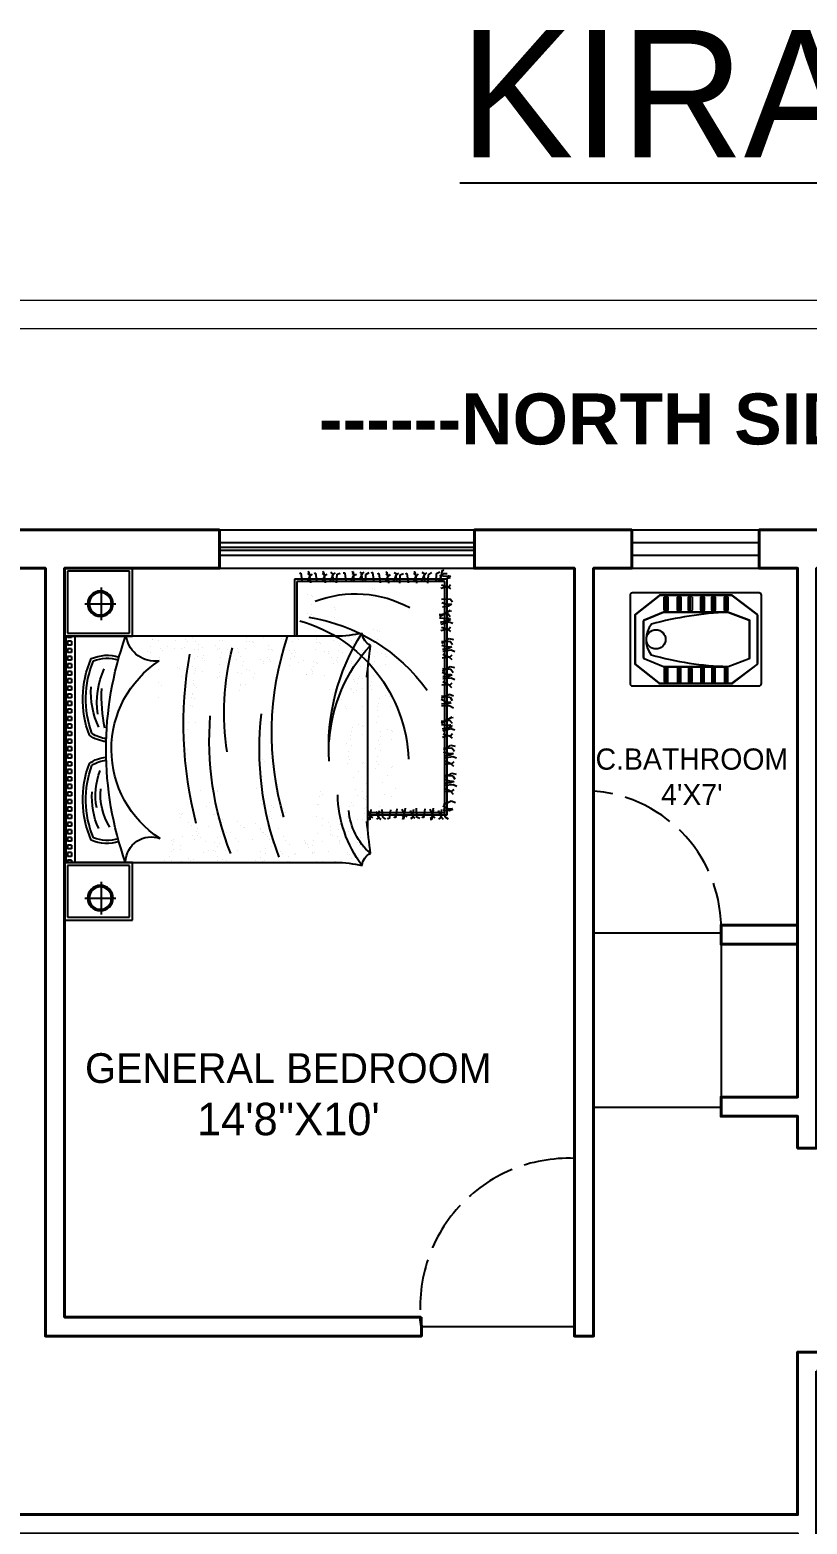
# Model space of a CAD drawing. Header units: feet. Extents: x 3867 to 6666, y -160 to 1574.
# Drawn here: x 4048.9 to 4231.8, y 486.1 to 837.8 of the extents above; entities that cross this region are included whole.
import ezdxf

# ---------------------------------------------------------------- set-up
doc = ezdxf.new("R2010")
doc.units = ezdxf.units.FT
doc.linetypes.add('ACAD_ISO02W100', pattern=[15, 12, -3])
for name, color, linetype in [('5', 5, 'Continuous'), ('PDF_0', 3, 'Continuous'), ('PDF_Text', 7, 'Continuous')]:
    doc.layers.add(name, color=color, linetype=linetype)
doc.styles.add('PDF Bahnschrift', font='')
doc.styles.get("Standard").update_dxf_attribs({"font": 'arial.ttf'})
doc.styles.get('PDF Bahnschrift').set_extended_font_data('Bahnschrift')

# ---------------------------------------------------------------- blocks, each defined once
blk = doc.blocks.new('WD_WIN4')
for p, q in [((-0.5, 0.5), (0.5, 0.5)), ((-0.5, 0.12), (0.5, 0.12)), ((-0.5, -0.12), (0.5, -0.12)), ((-0.5, -0.5), (0.5, -0.5))]:
    blk.add_line(p, q)
blk = doc.blocks.new('UGIKHGIK')
at = {"color": 146, "linetype": 'ByBlock', "true_color": 0x105689}
for p, q in [((1160.66, 831.5), (1161.02, 832.5)), ((1161.21, 832.36), (1161.06, 832.08)), ((1161.16, 831.27), (1161.21, 832.36)), ((1162.33, 829.85), (1163.3, 832.01)), ((1163.3, 832.01), (1162.88, 833.18)), ((1165.99, 831.79), (1165.21, 832.6)), ((1165.88, 832.11), (1166.45, 832.8)), ((1166.86, 830.23), (1165.88, 832.11)), ((1165.93, 829.95), (1165.99, 831.79)), ((1167.85, 832.54), (1167.38, 833.56)), ((1167.7, 830.22), (1167.85, 832.54)), ((1168.26, 830.18), (1168.37, 831.86)), ((1168.37, 831.86), (1168.79, 832.83)), ((1168.78, 831.58), (1168.8, 832.41)), ((1170.23, 832.45), (1169.33, 833.07)), ((1169.85, 830.13), (1171.03, 832.2)), ((1170.41, 830.07), (1170.23, 832.45)), ((1171.03, 832.2), (1170.69, 833.4)), ((1173.71, 831.83), (1172.97, 832.68)), ((1173.45, 830.01), (1173.71, 831.83)), ((1173.55, 832.16), (1174.23, 832.81)), ((1174.39, 830.24), (1173.55, 832.16)), ((1175.61, 832.46), (1175.2, 833.51)), ((1175.23, 830.18), (1175.61, 832.46)), ((1175.79, 830.11), (1176.08, 831.75)), ((1176.08, 831.75), (1176.56, 832.69)), ((1176.47, 831.44), (1176.55, 832.28)), ((1177.98, 832.23), (1177.11, 832.9)), ((1177.37, 829.96), (1178.76, 831.93)), ((1177.92, 829.87), (1177.98, 832.23)), ((1178.76, 831.93), (1178.49, 833.14)), ((1181.41, 831.4), (1180.73, 832.3)), ((1181.21, 831.75), (1181.99, 832.35)), ((1181.91, 829.79), (1181.21, 831.75)), ((1182.74, 829.69), (1183.35, 831.92)), ((1183.35, 831.92), (1183, 832.99)), ((1183.3, 829.58), (1183.9, 832.29)), ((1183.9, 832.29), (1184.31, 832.09)), ((1184.28, 831.27), (1184.27, 831.96)), ((1184.27, 831.96), (1184.28, 831.67)), ((1184.86, 829.34), (1186.59, 832.32)), ((1185.69, 831.54), (1184.87, 832.26)), ((1186.59, 832.32), (1186.26, 832.42)), ((1189.64, 831.66), (1189.11, 832.65)), ((1190.19, 831.01), (1190.55, 832)), ((1190.74, 831.87), (1190.59, 831.59)), ((1190.69, 830.78), (1190.74, 831.87)), ((1192.01, 831.71), (1191.08, 832.27)), ((1192.43, 829.33), (1192.01, 831.71)), ((1192.83, 831.51), (1192.41, 832.68)), ((1195.52, 831.3), (1194.74, 832.11)), ((1195.41, 831.61), (1195.98, 832.31)), ((1197.38, 832.05), (1196.91, 833.07)), ((1197.23, 829.73), (1197.38, 832.05)), ((1197.9, 831.36), (1198.32, 832.33)), ((1198.31, 831.08), (1198.33, 831.92)), ((1199.76, 831.96), (1198.86, 832.57)), ((1199.38, 829.63), (1200.56, 831.71)), ((1199.94, 829.58), (1199.76, 831.96)), ((1200.56, 831.71), (1200.22, 832.9)), ((1203.24, 831.33), (1202.51, 832.19)), ((1203.08, 831.66), (1203.76, 832.31)), ((1205.14, 831.97), (1204.73, 833.01)), ((1204.76, 829.68), (1205.14, 831.97)), ((1205.61, 831.25), (1206.09, 832.2)), ((1206.01, 830.95), (1206.08, 831.78)), ((1207.51, 831.73), (1206.64, 832.4)), ((1207.45, 829.37), (1207.51, 831.73)), ((1208.29, 831.44), (1208.02, 832.65)), ((1210.94, 830.9), (1210.26, 831.8)), ((1210.74, 831.25), (1211.52, 831.85)), ((1212.88, 831.42), (1212.53, 832.49)), ((1212.83, 829.08), (1213.43, 831.8)), ((1213.43, 831.8), (1213.84, 831.59)), ((1214.39, 828.84), (1216.12, 831.82)), ((1215.23, 831.05), (1214.4, 831.76)), ((1216.12, 831.82), (1215.8, 831.93)), ((1217.36, 831.25), (1217.85, 832.2)), ((1217.76, 830.95), (1217.84, 831.78)), ((1219.26, 831.73), (1218.4, 832.4)), ((1219.21, 829.37), (1219.26, 831.73)), ((1222.69, 830.9), (1222.02, 831.8)), ((1222.49, 831.25), (1223.27, 831.85)), ((1224.58, 829.08), (1225.18, 831.8)), ((1225.18, 831.8), (1225.6, 831.59)), ((1159.1, 829.03), (1158.26, 829.78)), ((1158.77, 829.26), (1158.29, 828.53)), ((1158.92, 830.23), (1158.33, 831.15)), ((1160.66, 828.4), (1158.77, 829.26)), ((1161.28, 830.09), (1158.92, 830.23)), ((1160.9, 829.33), (1159.1, 829.03)), ((1159.48, 808.91), (1159.48, 830.88)), ((1159.48, 830.88), (1224.71, 830.88)), ((1160.11, 808.91), (1160.11, 830.25)), ((1160.11, 830.25), (1224.09, 830.25)), ((1160.75, 829.8), (1160.66, 831.5)), ((1161.93, 829.74), (1161.16, 831.27)), ((1168.79, 831.61), (1168.78, 831.58)), ((1169.44, 830.04), (1168.79, 831.61)), ((1176.95, 829.9), (1176.42, 831.48)), ((1176.42, 831.48), (1176.47, 831.44)), ((1180.95, 829.63), (1181.41, 831.4)), ((1184.45, 829.3), (1184.28, 831.27)), ((1185.41, 829.21), (1185.69, 831.54)), ((1189.71, 829.31), (1189.64, 831.66)), ((1190.28, 829.31), (1190.19, 831.01)), ((1191.46, 829.24), (1190.69, 830.78)), ((1191.86, 829.35), (1192.83, 831.51)), ((1196.39, 829.73), (1195.41, 831.61)), ((1195.46, 829.45), (1195.52, 831.3)), ((1197.79, 829.69), (1197.9, 831.36)), ((1198.32, 831.11), (1198.31, 831.08)), ((1198.97, 829.55), (1198.32, 831.11)), ((1202.98, 829.52), (1203.24, 831.33)), ((1203.92, 829.74), (1203.08, 831.66)), ((1205.32, 829.61), (1205.61, 831.25)), ((1206.48, 829.4), (1205.95, 830.99)), ((1205.95, 830.99), (1206.01, 830.95)), ((1206.9, 829.46), (1208.29, 831.44)), ((1210.49, 829.13), (1210.94, 830.9)), ((1211.44, 829.3), (1210.74, 831.25)), ((1212.27, 829.19), (1212.88, 831.42)), ((1213.81, 830.78), (1213.81, 831.47)), ((1213.81, 831.47), (1213.81, 831.18)), ((1213.98, 828.81), (1213.81, 830.78)), ((1214.94, 828.72), (1215.23, 831.05)), ((1217.07, 829.61), (1217.36, 831.25)), ((1218.24, 829.4), (1217.7, 830.99)), ((1217.7, 830.99), (1217.76, 830.95)), ((1222.24, 829.13), (1222.69, 830.9)), ((1223.19, 829.3), (1222.49, 831.25)), ((1223.96, 827.85), (1226.32, 827.99)), ((1224.07, 828.97), (1227.26, 829.64)), ((1224.09, 830.25), (1224.09, 789.31)), ((1224.34, 828.47), (1226.27, 829.8)), ((1224.71, 830.88), (1224.71, 788.68)), ((1225.56, 830.78), (1225.56, 831.47)), ((1225.56, 831.47), (1225.56, 831.18)), ((1225.73, 828.81), (1225.56, 830.78)), ((1226.27, 829.8), (1226.26, 830.89)), ((1226.32, 827.99), (1226.73, 828.91)), ((1227.26, 829.64), (1227.12, 829.96)), ((1158.19, 826.62), (1158.17, 826.19)), ((1160.76, 827), (1158.19, 826.62)), ((1159.14, 826.97), (1158.48, 826.24)), ((1161.13, 824.71), (1158.62, 824.34)), ((1158.62, 824.34), (1158.79, 823.91)), ((1159.47, 826.74), (1158.63, 827.49)), ((1161.03, 826.11), (1159.14, 826.97)), ((1161.27, 827.05), (1159.47, 826.74)), ((1223.59, 825.57), (1225.95, 825.71)), ((1223.97, 824.81), (1225.77, 824.5)), ((1224.22, 823.87), (1226.1, 824.73)), ((1225.77, 824.5), (1226.61, 825.25)), ((1225.95, 825.71), (1226.54, 826.63)), ((1226.1, 824.73), (1226.58, 824)), ((1158.77, 821.48), (1158.36, 820.75)), ((1159.1, 821.25), (1158.51, 822)), ((1158.92, 822.46), (1158.58, 823.37)), ((1160.66, 820.62), (1158.77, 821.48)), ((1159.47, 818.97), (1158.88, 819.72)), ((1161.28, 822.32), (1158.92, 822.46)), ((1160.9, 821.56), (1159.1, 821.25)), ((1161.27, 819.28), (1159.47, 818.97)), ((1223.6, 822.53), (1225.4, 822.22)), ((1223.75, 820.19), (1226.26, 819.81)), ((1223.85, 821.59), (1225.73, 822.45)), ((1224.12, 822.47), (1226.69, 822.09)), ((1225.4, 822.22), (1226.24, 822.97)), ((1225.73, 822.45), (1226.39, 821.72)), ((1226.26, 819.81), (1226.09, 819.38)), ((1226.69, 822.09), (1226.7, 821.67)), ((1160.76, 819.22), (1158.25, 818.84)), ((1158.25, 818.84), (1158.42, 818.41)), ((1160.82, 815.21), (1158.31, 814.83)), ((1161.13, 816.94), (1158.62, 816.56)), ((1158.62, 816.56), (1158.79, 816.13)), ((1159.14, 819.2), (1158.73, 818.47)), ((1161.03, 818.34), (1159.14, 819.2)), ((1164.63, 815.43), (1164.63, 815.43)), ((1166.68, 816.51), (1166.68, 816.51)), ((1172.44, 815.45), (1172.44, 815.45)), ((1172.76, 815.65), (1172.76, 815.65)), ((1180.25, 815.46), (1180.25, 815.46)), ((1182.48, 815.86), (1182.48, 815.86)), ((1182.94, 815.43), (1182.94, 815.43)), ((1191.78, 815.48), (1191.78, 815.48)), ((1223.59, 817.79), (1225.95, 817.93)), ((1223.97, 817.03), (1225.77, 816.73)), ((1224.22, 816.1), (1226.1, 816.96)), ((1225.4, 814.44), (1225.99, 815.19)), ((1225.77, 816.73), (1226.36, 817.48)), ((1225.95, 817.93), (1226.29, 818.85)), ((1226.1, 816.96), (1226.52, 816.23)), ((1157.83, 812.51), (1157.83, 812.51)), ((1158.79, 811.75), (1158.2, 812.5)), ((1158.71, 811.98), (1158.23, 811.37)), ((1158.86, 812.96), (1158.27, 813.87)), ((1158.31, 814.83), (1158.48, 814.4)), ((1158.38, 811.72), (1158.38, 811.72)), ((1160.35, 811.12), (1158.71, 811.98)), ((1158.78, 812.84), (1158.78, 812.84)), ((1160.59, 812.06), (1158.79, 811.75)), ((1160.98, 812.81), (1158.86, 812.96)), ((1161.78, 812.17), (1161.78, 812.17)), ((1165.22, 813.45), (1165.22, 813.45)), ((1168.44, 813.01), (1168.44, 813.01)), ((1170.22, 814.27), (1170.22, 814.27)), ((1172.31, 811.2), (1172.31, 811.2)), ((1173.4, 811.76), (1173.4, 811.76)), ((1174.35, 811.47), (1174.35, 811.47)), ((1175.65, 811.64), (1175.65, 811.64)), ((1177.31, 812.35), (1177.31, 812.35)), ((1179.06, 812.09), (1179.06, 812.09)), ((1180.18, 812), (1180.18, 812)), ((1181.1, 812.36), (1181.1, 812.36)), ((1182.4, 812.53), (1182.4, 812.53)), ((1183.2, 814.32), (1183.2, 814.32)), ((1184.95, 811.26), (1184.95, 811.26)), ((1186.6, 811.97), (1186.6, 811.97)), ((1188.36, 811.71), (1188.36, 811.71)), ((1189.47, 811.62), (1189.47, 811.62)), ((1189.55, 815.08), (1189.55, 815.08)), ((1190.39, 811.98), (1190.39, 811.98)), ((1191.7, 812.15), (1191.7, 812.15)), ((1192.24, 815.05), (1192.24, 815.05)), ((1192.5, 813.94), (1192.5, 813.94)), ((1201.12, 813.75), (1201.12, 813.75)), ((1203.35, 814.15), (1203.35, 814.15)), ((1203.81, 813.72), (1203.81, 813.72)), ((1204.07, 812.61), (1204.07, 812.61)), ((1207.95, 811.66), (1207.95, 811.66)), ((1210.18, 812.06), (1210.18, 812.06)), ((1210.64, 811.64), (1210.64, 811.64)), ((1223.6, 814.75), (1225.4, 814.44)), ((1223.75, 812.41), (1226.26, 812.04)), ((1223.85, 813.81), (1225.73, 814.67)), ((1224.12, 814.7), (1226.63, 814.32)), ((1225.73, 814.67), (1226.15, 813.94)), ((1226.26, 812.04), (1226.09, 811.61)), ((1226.63, 814.32), (1226.46, 813.89)), ((1148.25, 808.23), (1148.25, 808.23)), ((1150.34, 807.43), (1150.34, 807.43)), ((1153.11, 807.02), (1153.11, 807.02)), ((1155.35, 808.91), (1199.83, 808.91)), ((1158.11, 809.53), (1158.11, 809.53)), ((1160.45, 809.72), (1158.12, 809.46)), ((1158.12, 809.46), (1158.29, 809.04)), ((1158.15, 807.44), (1158.15, 807.44)), ((1158.83, 809.7), (1158.6, 809.09)), ((1159.16, 809.46), (1158.76, 810.34)), ((1160.72, 808.84), (1158.83, 809.7)), ((1160.96, 809.77), (1159.16, 809.46)), ((1159.17, 808.85), (1159.17, 808.85)), ((1159.86, 807.91), (1159.86, 807.91)), ((1160.01, 810.51), (1160.01, 810.51)), ((1160.48, 810.09), (1160.48, 810.09)), ((1161.17, 808.08), (1161.17, 808.08)), ((1161.59, 808.56), (1161.59, 808.56)), ((1163.59, 808.19), (1163.59, 808.19)), ((1164.05, 807.77), (1164.05, 807.77)), ((1164.57, 808.53), (1164.57, 808.53)), ((1165.96, 807.46), (1165.96, 807.46)), ((1168.01, 808.53), (1168.01, 808.53)), ((1173.77, 807.47), (1173.77, 807.47)), ((1174.09, 807.68), (1174.09, 807.68)), ((1177.9, 810.94), (1177.9, 810.94)), ((1181.58, 807.48), (1181.58, 807.48)), ((1183.81, 807.88), (1183.81, 807.88)), ((1184.27, 807.46), (1184.27, 807.46)), ((1189.39, 807.5), (1189.39, 807.5)), ((1194.27, 810.05), (1194.27, 810.05)), ((1194.31, 807.37), (1194.31, 807.37)), ((1195.22, 809.76), (1195.22, 809.76)), ((1196.52, 809.94), (1196.52, 809.94)), ((1197.2, 807.51), (1197.2, 807.51)), ((1198.18, 810.64), (1198.18, 810.64)), ((1199.93, 810.38), (1199.93, 810.38)), ((1201.05, 810.29), (1201.05, 810.29)), ((1201.97, 810.65), (1201.97, 810.65)), ((1202.68, 807.05), (1202.68, 807.05)), ((1203.27, 810.82), (1203.27, 810.82)), ((1203.98, 807.23), (1203.98, 807.23)), ((1204.03, 807.57), (1204.03, 807.57)), ((1204.49, 807.15), (1204.49, 807.15)), ((1205.01, 807.53), (1205.01, 807.53)), ((1207.39, 807.67), (1207.39, 807.67)), ((1210.9, 810.52), (1210.9, 810.52)), ((1219.52, 810.33), (1219.52, 810.33)), ((1221.75, 810.73), (1221.75, 810.73)), ((1222.22, 810.31), (1222.22, 810.31)), ((1223.9, 808.29), (1226.01, 808.43)), ((1224.06, 810.68), (1226.56, 810.31)), ((1224.28, 807.53), (1226.08, 807.22)), ((1224.52, 806.59), (1226.17, 807.45)), ((1226.01, 808.43), (1226.6, 809.35)), ((1226.08, 807.22), (1226.67, 807.97)), ((1226.17, 807.45), (1226.64, 806.85)), ((1226.56, 810.31), (1226.39, 809.88)), ((1147.39, 804.31), (1147.39, 804.31)), ((1147.66, 806.3), (1147.66, 806.3)), ((1148.41, 803.4), (1148.41, 803.4)), ((1148.51, 803.79), (1148.51, 803.79)), ((1148.97, 803.36), (1148.97, 803.36)), ((1151.07, 806.75), (1151.07, 806.75)), ((1151.79, 806), (1151.79, 806)), ((1154.98, 803.49), (1154.98, 803.49)), ((1158.21, 805.97), (1158.21, 805.97)), ((1159.01, 803.28), (1159.01, 803.28)), ((1161.75, 803.73), (1161.75, 803.73)), ((1161.96, 805.02), (1161.96, 805.02)), ((1163.01, 804.34), (1163.01, 804.34)), ((1164.78, 806.05), (1164.78, 806.05)), ((1166.55, 805.48), (1166.55, 805.48)), ((1169.77, 805.03), (1169.77, 805.03)), ((1171.55, 806.29), (1171.55, 806.29)), ((1173.64, 803.23), (1173.64, 803.23)), ((1174.73, 803.78), (1174.73, 803.78)), ((1175.67, 803.5), (1175.67, 803.5)), ((1176.98, 803.67), (1176.98, 803.67)), ((1178.63, 804.37), (1178.63, 804.37)), ((1179.23, 802.97), (1179.23, 802.97)), ((1180.39, 804.12), (1180.39, 804.12)), ((1181.51, 804.03), (1181.51, 804.03)), ((1182.43, 804.39), (1182.43, 804.39)), ((1183.73, 804.56), (1183.73, 804.56)), ((1184.53, 806.35), (1184.53, 806.35)), ((1188.95, 803.17), (1188.95, 803.17)), ((1189.41, 802.75), (1189.41, 802.75)), ((1193.2, 805.07), (1193.2, 805.07)), ((1193.89, 805.9), (1193.89, 805.9)), ((1194.25, 804.4), (1194.25, 804.4)), ((1194.49, 804.08), (1194.49, 804.08)), ((1195.93, 806.16), (1195.93, 806.16)), ((1196.49, 805.37), (1196.49, 805.37)), ((1196.95, 804.95), (1196.95, 804.95)), ((1197.23, 806.34), (1197.23, 806.34)), ((1197.72, 806.56), (1197.72, 806.56)), ((1200.64, 806.78), (1200.64, 806.78)), ((1201.01, 805.09), (1201.01, 805.09)), ((1201.26, 804.32), (1201.26, 804.32)), ((1202.06, 804.41), (1202.06, 804.41)), ((1204.28, 806.64), (1204.28, 806.64)), ((1206.99, 804.86), (1206.99, 804.86)), ((1207.68, 804.29), (1207.68, 804.29)), ((1208.82, 805.1), (1208.82, 805.1)), ((1223.91, 805.25), (1225.71, 804.94)), ((1224.06, 802.91), (1226.38, 802.66)), ((1224.15, 804.31), (1226.04, 805.17)), ((1224.43, 805.19), (1226.75, 804.94)), ((1225.71, 804.94), (1226.12, 805.81)), ((1226.04, 805.17), (1226.27, 804.56)), ((1226.75, 804.94), (1226.58, 804.51)), ((1146.24, 725.31), (1146.24, 801.8)), ((1146.63, 799.67), (1146.63, 799.67)), ((1151.47, 801.08), (1151.47, 801.08)), ((1151.95, 801.16), (1151.95, 801.16)), ((1152.36, 801.15), (1152.36, 801.15)), ((1153.38, 800.56), (1153.38, 800.56)), ((1153.65, 799.08), (1153.65, 799.08)), ((1154.11, 798.65), (1154.11, 798.65)), ((1155.14, 798.65), (1155.14, 798.65)), ((1155.42, 800.83), (1155.42, 800.83)), ((1156.17, 798.72), (1156.17, 798.72)), ((1156.73, 801), (1156.73, 801)), ((1191.41, 801.22), (1191.41, 801.22)), ((1191.46, 801.76), (1191.46, 801.76)), ((1191.49, 799.09), (1191.49, 799.09)), ((1191.91, 800.46), (1191.91, 800.46)), ((1192.79, 799.26), (1192.79, 799.26)), ((1197.88, 801.73), (1197.88, 801.73)), ((1199.45, 802.66), (1199.45, 802.66)), ((1201.42, 799.49), (1201.42, 799.49)), ((1201.63, 800.66), (1201.63, 800.66)), ((1202.09, 800.24), (1202.09, 800.24)), ((1202.95, 800.6), (1202.95, 800.6)), ((1203.03, 798.81), (1203.03, 798.81)), ((1204.44, 801.81), (1204.44, 801.81)), ((1204.99, 800.86), (1204.99, 800.86)), ((1206.3, 801.04), (1206.3, 801.04)), ((1207.03, 801.25), (1207.03, 801.25)), ((1207.83, 799.46), (1207.83, 799.46)), ((1208.94, 801.8), (1208.94, 725.31)), ((1214.21, 799.7), (1214.21, 799.7)), ((1216.44, 800.1), (1216.44, 800.1)), ((1216.9, 799.67), (1216.9, 799.67)), ((1223.71, 800.26), (1226.07, 800.41)), ((1224.09, 799.51), (1225.89, 799.2)), ((1224.34, 798.57), (1225.98, 799.43)), ((1225.89, 799.2), (1226.49, 799.95)), ((1225.98, 799.43), (1226.64, 798.7)), ((1226.07, 800.41), (1226.42, 801.32)), ((1226.38, 802.66), (1226.39, 802.1)), ((1146.57, 796.45), (1146.57, 796.45)), ((1146.58, 794.85), (1146.58, 794.85)), ((1149.42, 798.03), (1149.42, 798.03)), ((1152.11, 796.33), (1152.11, 796.33)), ((1154.39, 794.87), (1154.39, 794.87)), ((1156.61, 796.37), (1156.61, 796.37)), ((1157.23, 798.05), (1157.23, 798.05)), ((1158.53, 796.3), (1158.53, 796.3)), ((1159.04, 794.81), (1159.04, 794.81)), ((1162.2, 794.88), (1162.2, 794.88)), ((1162.45, 795.26), (1162.45, 795.26)), ((1164.48, 795.53), (1164.48, 795.53)), ((1165.09, 796.39), (1165.09, 796.39)), ((1165.79, 795.7), (1165.79, 795.7)), ((1194.09, 798.46), (1194.09, 798.46)), ((1198.04, 796.9), (1198.04, 796.9)), ((1201.25, 794.95), (1201.25, 794.95)), ((1201.58, 794.66), (1201.58, 794.66)), ((1204.09, 798.13), (1204.09, 798.13)), ((1204.59, 797.95), (1204.59, 797.95)), ((1204.6, 796.98), (1204.6, 796.98)), ((1206.77, 795.95), (1206.77, 795.95)), ((1207.23, 795.53), (1207.23, 795.53)), ((1207.3, 794.67), (1207.3, 794.67)), ((1207.99, 794.63), (1207.99, 794.63)), ((1208.61, 794.85), (1208.61, 794.85)), ((1223.72, 797.22), (1225.52, 796.92)), ((1223.87, 794.89), (1226.38, 794.51)), ((1223.97, 796.29), (1225.86, 797.15)), ((1224.24, 797.17), (1226.75, 796.79)), ((1225.52, 796.92), (1226.12, 797.67)), ((1225.86, 797.15), (1226.27, 796.42)), ((1226.38, 794.51), (1226.21, 794.08)), ((1226.75, 796.79), (1226.58, 796.36)), ((1148.73, 793.74), (1148.73, 793.74)), ((1148.94, 793.49), (1148.94, 793.49)), ((1149.07, 794.17), (1149.07, 794.17)), ((1150.39, 792.43), (1150.39, 792.43)), ((1150.98, 793.75), (1150.98, 793.75)), ((1151.25, 792.17), (1151.25, 792.17)), ((1151.44, 791.75), (1151.44, 791.75)), ((1151.72, 791.74), (1151.72, 791.74)), ((1152.27, 791.5), (1152.27, 791.5)), ((1152.29, 793.93), (1152.29, 793.93)), ((1198.19, 792.06), (1198.19, 792.06)), ((1198.3, 791.84), (1198.3, 791.84)), ((1198.51, 793.52), (1198.51, 793.52)), ((1199.23, 793.75), (1199.23, 793.75)), ((1199.69, 793.33), (1199.69, 793.33)), ((1200.55, 793.79), (1200.55, 793.79)), ((1201.86, 793.96), (1201.86, 793.96)), ((1202.19, 791.04), (1202.19, 791.04)), ((1205.26, 794.41), (1205.26, 794.41)), ((1212.12, 793.43), (1212.12, 793.43)), ((1214.36, 793.83), (1214.36, 793.83)), ((1214.82, 793.41), (1214.82, 793.41)), ((1215.08, 792.3), (1215.08, 792.3)), ((1217.63, 793.24), (1217.63, 793.24)), ((1219.86, 793.64), (1219.86, 793.64)), ((1220.32, 793.22), (1220.32, 793.22)), ((1220.58, 792.11), (1220.58, 792.11)), ((1223.72, 793.15), (1225.52, 792.84)), ((1223.87, 790.81), (1226.38, 790.44)), ((1223.97, 792.22), (1225.86, 793.08)), ((1224.24, 793.1), (1226.75, 792.72)), ((1225.52, 792.84), (1226.12, 793.59)), ((1225.86, 793.08), (1226.27, 792.35)), ((1226.38, 790.44), (1226.21, 790.01)), ((1226.75, 792.72), (1226.58, 792.29)), ((1146.54, 786.68), (1146.54, 786.68)), ((1146.67, 787.25), (1146.67, 787.25)), ((1147.85, 786.85), (1147.85, 786.85)), ((1148.6, 788.57), (1148.6, 788.57)), ((1148.89, 788.9), (1148.89, 788.9)), ((1151.26, 787.3), (1151.26, 787.3)), ((1200.83, 787.33), (1200.83, 787.33)), ((1201.73, 789.83), (1201.73, 789.83)), ((1202.86, 787.6), (1202.86, 787.6)), ((1203.28, 788.67), (1203.28, 788.67)), ((1204.17, 787.77), (1204.17, 787.77)), ((1204.37, 789.04), (1204.37, 789.04)), ((1204.83, 788.62), (1204.83, 788.62)), ((1204.92, 787.31), (1204.92, 787.31)), ((1207.08, 786.25), (1207.08, 786.25)), ((1207.33, 786.33), (1207.33, 786.33)), ((1207.58, 788.22), (1207.58, 788.22)), ((1208.15, 789.8), (1208.15, 789.8)), ((1224.09, 789.31), (1208.94, 789.31)), ((1224.71, 788.68), (1208.94, 788.68)), ((1148.85, 785.25), (1148.85, 785.25)), ((1149.04, 784.07), (1149.04, 784.07)), ((1149.32, 784.83), (1149.32, 784.83)), ((1150.63, 782.29), (1150.63, 782.29)), ((1151.81, 782.54), (1151.81, 782.54)), ((1152.41, 786.15), (1152.41, 786.15)), ((1153.47, 785.47), (1153.47, 785.47)), ((1155.61, 784.16), (1155.61, 784.16)), ((1158.44, 782.31), (1158.44, 782.31)), ((1159.35, 784.74), (1159.35, 784.74)), ((1160.22, 786.16), (1160.22, 786.16)), ((1161.28, 785.49), (1161.28, 785.49)), ((1161.53, 782.74), (1161.53, 782.74)), ((1162, 782.32), (1162, 782.32)), ((1201.89, 784.99), (1201.89, 784.99)), ((1201.97, 782.13), (1201.97, 782.13)), ((1205.07, 782.48), (1205.07, 782.48)), ((1205.3, 782.39), (1205.3, 782.39)), ((1208.14, 785.57), (1208.14, 785.57)), ((1208.31, 784.96), (1208.31, 784.96)), ((1146.45, 778.34), (1146.45, 778.34)), ((1146.63, 779.85), (1146.63, 779.85)), ((1146.82, 780.22), (1146.82, 780.22)), ((1146.92, 777.92), (1146.92, 777.92)), ((1147.68, 779.18), (1147.68, 779.18)), ((1148.86, 780.49), (1148.86, 780.49)), ((1149.2, 779.24), (1149.2, 779.24)), ((1150.16, 780.66), (1150.16, 780.66)), ((1152.58, 781.83), (1152.58, 781.83)), ((1153.57, 781.11), (1153.57, 781.11)), ((1153.99, 780.54), (1153.99, 780.54)), ((1154.44, 779.87), (1154.44, 779.87)), ((1154.46, 780.12), (1154.46, 780.12)), ((1155.49, 779.19), (1155.49, 779.19)), ((1155.61, 781.38), (1155.61, 781.38)), ((1155.77, 779.32), (1155.77, 779.32)), ((1156.91, 781.55), (1156.91, 781.55)), ((1159, 781.8), (1159, 781.8)), ((1160.32, 782), (1160.32, 782)), ((1162.25, 779.88), (1162.25, 779.88)), ((1162.54, 779.57), (1162.54, 779.57)), ((1163.3, 779.21), (1163.3, 779.21)), ((1164.49, 780.03), (1164.49, 780.03)), ((1166.67, 778.03), (1166.67, 778.03)), ((1168.96, 779.54), (1168.96, 779.54)), ((1170.06, 779.9), (1170.06, 779.9)), ((1171.11, 779.22), (1171.11, 779.22)), ((1174.21, 780.24), (1174.21, 780.24)), ((1174.68, 779.81), (1174.68, 779.81)), ((1201.3, 779.95), (1201.3, 779.95)), ((1202.05, 780.16), (1202.05, 780.16)), ((1202.36, 779.28), (1202.36, 779.28)), ((1202.43, 781.71), (1202.43, 781.71)), ((1203.14, 781.14), (1203.14, 781.14)), ((1205.18, 781.41), (1205.18, 781.41)), ((1206.48, 781.58), (1206.48, 781.58)), ((1208.47, 780.13), (1208.47, 780.13)), ((1152.74, 777), (1152.74, 777)), ((1155.88, 774.92), (1155.88, 774.92)), ((1155.92, 774.49), (1155.92, 774.49)), ((1156.95, 777.83), (1156.95, 777.83)), ((1195.43, 775.08), (1195.43, 775.08)), ((1197.39, 777.22), (1197.39, 777.22)), ((1198.67, 777.57), (1198.67, 777.57)), ((1198.7, 774.06), (1198.7, 774.06)), ((1199.52, 776.1), (1199.52, 776.1)), ((1199.57, 775.22), (1199.57, 775.22)), ((1200.74, 774.33), (1200.74, 774.33)), ((1202.04, 774.5), (1202.04, 774.5)), ((1205.45, 774.95), (1205.45, 774.95)), ((1207.11, 777.42), (1207.11, 777.42)), ((1207.33, 776.11), (1207.33, 776.11)), ((1207.49, 775.22), (1207.49, 775.22)), ((1207.57, 777), (1207.57, 777)), ((1208.62, 775.3), (1208.62, 775.3)), ((1208.79, 775.39), (1208.79, 775.39)), ((1146.87, 769.72), (1146.87, 769.72)), ((1149.71, 772.9), (1149.71, 772.9)), ((1152.06, 773.21), (1152.06, 773.21)), ((1152.9, 772.17), (1152.9, 772.17)), ((1154.55, 770.92), (1154.55, 770.92)), ((1154.68, 769.73), (1154.68, 769.73)), ((1156.46, 773.59), (1156.46, 773.59)), ((1157.52, 772.91), (1157.52, 772.91)), ((1193.99, 773.44), (1193.99, 773.44)), ((1195.29, 773.61), (1195.29, 773.61)), ((1195.51, 773.66), (1195.51, 773.66)), ((1198.83, 772.73), (1198.83, 772.73)), ((1201.54, 769.82), (1201.54, 769.82)), ((1202.37, 770.5), (1202.37, 770.5)), ((1202.53, 772.51), (1202.53, 772.51)), ((1203.32, 773.67), (1203.32, 773.67)), ((1204.38, 773), (1204.38, 773)), ((1204.71, 770.51), (1204.71, 770.51)), ((1205.18, 770.08), (1205.18, 770.08)), ((1205.39, 772.82), (1205.39, 772.82)), ((1208.78, 770.47), (1208.78, 770.47)), ((1146.28, 767.09), (1146.28, 767.09)), ((1146.73, 767.22), (1146.73, 767.22)), ((1147.01, 768.72), (1147.01, 768.72)), ((1148.04, 767.39), (1148.04, 767.39)), ((1149.2, 766.72), (1149.2, 766.72)), ((1149.52, 769.57), (1149.52, 769.57)), ((1149.66, 766.3), (1149.66, 766.3)), ((1150.68, 767.29), (1150.68, 767.29)), ((1151.44, 767.84), (1151.44, 767.84)), ((1151.74, 766.62), (1151.74, 766.62)), ((1153.06, 767.34), (1153.06, 767.34)), ((1153.48, 768.11), (1153.48, 768.11)), ((1154.79, 768.28), (1154.79, 768.28)), ((1157.2, 768.5), (1157.2, 768.5)), ((1158.19, 768.73), (1158.19, 768.73)), ((1158.49, 767.31), (1158.49, 767.31)), ((1159.47, 767.31), (1159.47, 767.31)), ((1159.55, 766.63), (1159.55, 766.63)), ((1159.69, 766.21), (1159.69, 766.21)), ((1166.04, 767.39), (1166.04, 767.39)), ((1166.3, 767.32), (1166.3, 767.32)), ((1197.61, 767.42), (1197.61, 767.42)), ((1197.64, 767.88), (1197.64, 767.88)), ((1198.98, 767.9), (1198.98, 767.9)), ((1201.01, 767.87), (1201.01, 767.87)), ((1203.05, 768.14), (1203.05, 768.14)), ((1204.36, 768.31), (1204.36, 768.31)), ((1205.35, 767.39), (1205.35, 767.39)), ((1205.55, 767.98), (1205.55, 767.98)), ((1206.41, 766.72), (1206.41, 766.72)), ((1207.67, 767.8), (1207.67, 767.8)), ((1207.76, 768.76), (1207.76, 768.76)), ((1208.94, 765.63), (1208.94, 765.63)), ((1146.44, 762.26), (1146.44, 762.26)), ((1148.9, 763.44), (1148.9, 763.44)), ((1149.68, 764.74), (1149.68, 764.74)), ((1152.16, 764.01), (1152.16, 764.01)), ((1153.22, 762.5), (1153.22, 762.5)), ((1153.75, 761.65), (1153.75, 761.65)), ((1154.34, 762.01), (1154.34, 762.01)), ((1154.8, 761.59), (1154.8, 761.59)), ((1155.79, 761.92), (1155.79, 761.92)), ((1156.24, 764.83), (1156.24, 764.83)), ((1161.88, 764.21), (1161.88, 764.21)), ((1163.01, 765.07), (1163.01, 765.07)), ((1166.2, 762.56), (1166.2, 762.56)), ((1194.78, 761.39), (1194.78, 761.39)), ((1199.14, 763.07), (1199.14, 763.07)), ((1202.31, 763.6), (1202.31, 763.6)), ((1202.78, 763.17), (1202.78, 763.17)), ((1203.32, 761.68), (1203.32, 761.68)), ((1203.57, 763.54), (1203.57, 763.54)), ((1205.36, 761.95), (1205.36, 761.95)), ((1205.71, 763.15), (1205.71, 763.15)), ((1206.67, 762.12), (1206.67, 762.12)), ((1146.6, 757.43), (1146.6, 757.43)), ((1146.8, 759.81), (1146.8, 759.81)), ((1147, 760.76), (1147, 760.76)), ((1147.26, 759.39), (1147.26, 759.39)), ((1152.7, 761.01), (1152.7, 761.01)), ((1153.37, 757.67), (1153.37, 757.67)), ((1153.76, 760.34), (1153.76, 760.34)), ((1156.4, 759.99), (1156.4, 759.99)), ((1157.3, 759.3), (1157.3, 759.3)), ((1159.48, 757.3), (1159.48, 757.3)), ((1159.79, 757.64), (1159.79, 757.64)), ((1177.51, 758.99), (1177.51, 758.99)), ((1178.36, 758.4), (1178.36, 758.4)), ((1179.54, 757.94), (1179.54, 757.94)), ((1179.66, 758.57), (1179.66, 758.57)), ((1183.07, 759.02), (1183.07, 759.02)), ((1185.05, 761.19), (1185.05, 761.19)), ((1185.11, 759.29), (1185.11, 759.29)), ((1189.34, 760.5), (1189.34, 760.5)), ((1189.82, 759.91), (1189.82, 759.91)), ((1191.75, 761.08), (1191.75, 761.08)), ((1191.86, 760.17), (1191.86, 760.17)), ((1192.81, 760.41), (1192.81, 760.41)), ((1193.17, 760.35), (1193.17, 760.35)), ((1195.24, 760.97), (1195.24, 760.97)), ((1195.91, 760.59), (1195.91, 760.59)), ((1196.57, 760.79), (1196.57, 760.79)), ((1197.73, 758.68), (1197.73, 758.68)), ((1197.78, 757.24), (1197.78, 757.24)), ((1198.61, 761.06), (1198.61, 761.06)), ((1199.3, 758.24), (1199.3, 758.24)), ((1199.56, 761.1), (1199.56, 761.1)), ((1199.92, 761.23), (1199.92, 761.23)), ((1200.62, 760.42), (1200.62, 760.42)), ((1202.68, 760.83), (1202.68, 760.83)), ((1205.27, 760.88), (1205.27, 760.88)), ((1205.59, 757.26), (1205.59, 757.26)), ((1205.86, 758.32), (1205.86, 758.32)), ((1207.37, 761.11), (1207.37, 761.11)), ((1207.46, 758.89), (1207.46, 758.89)), ((1207.92, 758.46), (1207.92, 758.46)), ((1208.43, 760.44), (1208.43, 760.44)), ((1146.92, 754.72), (1146.92, 754.72)), ((1147.98, 754.04), (1147.98, 754.04)), ((1149.32, 754.57), (1149.32, 754.57)), ((1149.76, 757.1), (1149.76, 757.1)), ((1149.99, 755.08), (1149.99, 755.08)), ((1150.92, 757.16), (1150.92, 757.16)), ((1151.36, 754.84), (1151.36, 754.84)), ((1151.94, 755.1), (1151.94, 755.1)), ((1152.4, 754.68), (1152.4, 754.68)), ((1152.66, 755.01), (1152.66, 755.01)), ((1158.73, 757.17), (1158.73, 757.17)), ((1159.94, 756.88), (1159.94, 756.88)), ((1199.92, 756.68), (1199.92, 756.68)), ((1200.38, 756.26), (1200.38, 756.26)), ((1205.64, 755.49), (1205.64, 755.49)), ((1206.02, 753.49), (1206.02, 753.49)), ((1207.68, 755.76), (1207.68, 755.76)), ((1208.98, 755.93), (1208.98, 755.93)), ((1146.76, 752.6), (1146.76, 752.6)), ((1192, 750.95), (1192, 750.95)), ((1195.34, 751.77), (1195.34, 751.77)), ((1196.22, 750.92), (1196.22, 750.92)), ((1199.81, 750.96), (1199.81, 750.96)), ((1203, 751.17), (1203, 751.17)), ((1205.06, 751.97), (1205.06, 751.97)), ((1205.52, 751.55), (1205.52, 751.55)), ((1207.62, 750.98), (1207.62, 750.98)), ((1207.95, 749.3), (1207.95, 749.3)), ((1208.01, 749.26), (1208.01, 749.26)), ((1199.62, 748.57), (1199.62, 748.57)), ((1204.54, 748.86), (1204.54, 748.86)), ((1204.67, 747.86), (1204.67, 747.86)), ((1206.18, 748.65), (1206.18, 748.65)), ((1130.25, 724.96), (1130.25, 743.77)), ((1130.25, 724.96), (1130.25, 743.77)), ((1130.25, 743.77), (1146.24, 743.77)), ((1131.09, 725.8), (1131.09, 742.94)), ((1131.09, 742.94), (1145.41, 742.94)), ((1145.41, 742.94), (1145.41, 725.8)), ((1146.24, 743.77), (1146.24, 724.96)), ((1146.24, 724.96), (1146.24, 743.77)), ((1208.94, 724.96), (1208.94, 743.77)), ((1208.94, 724.96), (1208.94, 743.77)), ((1208.94, 743.77), (1227.75, 743.77)), ((1209.78, 725.8), (1209.78, 742.94)), ((1209.78, 742.94), (1226.92, 742.94)), ((1226.92, 742.94), (1226.92, 725.8)), ((1227.75, 724.96), (1227.75, 743.77)), ((1227.75, 743.77), (1227.75, 724.96)), ((1136.4, 730.59), (1136.4, 739.2)), ((1180.18, 738.61), (1180.18, 738.61)), ((1217.91, 730.59), (1217.91, 739.2)), ((1140.9, 735.09), (1131.9, 735.09)), ((1222.41, 735.09), (1213.41, 735.09)), ((1130.25, 724.96), (1227.75, 724.96)), ((1145.41, 725.8), (1131.09, 725.8)), ((1143.16, 724.96), (1227.75, 724.96)), ((1208.94, 727.78), (1146.24, 727.78)), ((1208.94, 725.31), (1146.24, 725.31)), ((1146.92, 726.86), (1146.32, 726.86)), ((1146.92, 725.82), (1146.32, 725.82)), ((1146.92, 726.86), (1146.92, 725.82)), ((1149.01, 726.86), (1147.96, 726.86)), ((1147.96, 726.86), (1147.96, 725.82)), ((1149.01, 725.82), (1147.96, 725.82)), ((1149.01, 726.86), (1149.01, 725.82)), ((1151.1, 726.86), (1150.05, 726.86)), ((1150.05, 726.86), (1150.05, 725.82)), ((1151.1, 725.82), (1150.05, 725.82)), ((1151.1, 726.86), (1151.1, 725.82)), ((1153.19, 726.86), (1152.14, 726.86)), ((1152.14, 726.86), (1152.14, 725.82)), ((1153.19, 725.82), (1152.14, 725.82)), ((1153.19, 726.86), (1153.19, 725.82)), ((1155.28, 726.86), (1154.23, 726.86)), ((1154.23, 726.86), (1154.23, 725.82)), ((1155.28, 725.82), (1154.23, 725.82)), ((1155.28, 726.86), (1155.28, 725.82)), ((1157.37, 726.86), (1156.32, 726.86)), ((1156.32, 726.86), (1156.32, 725.82)), ((1157.37, 725.82), (1156.32, 725.82)), ((1157.37, 726.86), (1157.37, 725.82)), ((1159.46, 726.86), (1158.41, 726.86)), ((1158.41, 726.86), (1158.41, 725.82)), ((1159.46, 725.82), (1158.41, 725.82)), ((1159.46, 726.86), (1159.46, 725.82)), ((1161.55, 726.86), (1160.5, 726.86)), ((1160.5, 726.86), (1160.5, 725.82)), ((1161.55, 725.82), (1160.5, 725.82)), ((1161.55, 726.86), (1161.55, 725.82)), ((1163.64, 726.86), (1162.59, 726.86)), ((1162.59, 726.86), (1162.59, 725.82)), ((1163.64, 725.82), (1162.59, 725.82)), ((1163.64, 726.86), (1163.64, 725.82)), ((1165.73, 726.86), (1164.68, 726.86)), ((1164.68, 726.86), (1164.68, 725.82)), ((1165.73, 725.82), (1164.68, 725.82)), ((1165.73, 726.86), (1165.73, 725.82)), ((1167.82, 726.86), (1166.77, 726.86)), ((1166.77, 726.86), (1166.77, 725.82)), ((1167.82, 725.82), (1166.77, 725.82)), ((1167.82, 726.86), (1167.82, 725.82)), ((1169.91, 726.86), (1168.86, 726.86)), ((1168.86, 726.86), (1168.86, 725.82)), ((1169.91, 725.82), (1168.86, 725.82)), ((1169.91, 726.86), (1169.91, 725.82)), ((1172, 726.86), (1170.95, 726.86)), ((1170.95, 726.86), (1170.95, 725.82)), ((1172, 725.82), (1170.95, 725.82)), ((1172, 726.86), (1172, 725.82)), ((1174.09, 726.86), (1173.04, 726.86)), ((1173.04, 726.86), (1173.04, 725.82)), ((1174.09, 725.82), (1173.04, 725.82)), ((1174.09, 726.86), (1174.09, 725.82)), ((1176.18, 726.86), (1175.13, 726.86)), ((1175.13, 726.86), (1175.13, 725.82)), ((1176.18, 725.82), (1175.13, 725.82)), ((1176.18, 726.86), (1176.18, 725.82)), ((1178.27, 726.86), (1177.22, 726.86)), ((1177.22, 726.86), (1177.22, 725.82)), ((1178.27, 725.82), (1177.22, 725.82)), ((1178.27, 726.86), (1178.27, 725.82)), ((1180.36, 726.86), (1179.31, 726.86)), ((1179.31, 726.86), (1179.31, 725.82)), ((1180.36, 725.82), (1179.31, 725.82)), ((1180.36, 726.86), (1180.36, 725.82)), ((1182.45, 726.86), (1181.4, 726.86)), ((1181.4, 726.86), (1181.4, 725.82)), ((1182.45, 725.82), (1181.4, 725.82)), ((1182.45, 726.86), (1182.45, 725.82)), ((1184.54, 726.86), (1183.49, 726.86)), ((1183.49, 726.86), (1183.49, 725.82)), ((1184.54, 725.82), (1183.49, 725.82)), ((1184.54, 726.86), (1184.54, 725.82)), ((1186.63, 726.86), (1185.58, 726.86)), ((1185.58, 726.86), (1185.58, 725.82)), ((1186.63, 725.82), (1185.58, 725.82)), ((1186.63, 726.86), (1186.63, 725.82)), ((1188.72, 726.86), (1187.67, 726.86)), ((1187.67, 726.86), (1187.67, 725.82)), ((1188.72, 725.82), (1187.67, 725.82)), ((1188.72, 726.86), (1188.72, 725.82)), ((1190.81, 726.86), (1189.76, 726.86)), ((1189.76, 726.86), (1189.76, 725.82)), ((1190.81, 725.82), (1189.76, 725.82)), ((1190.81, 726.86), (1190.81, 725.82)), ((1192.9, 726.86), (1191.85, 726.86)), ((1191.85, 726.86), (1191.85, 725.82)), ((1192.9, 725.82), (1191.85, 725.82)), ((1192.9, 726.86), (1192.9, 725.82)), ((1194.99, 726.86), (1193.94, 726.86)), ((1193.94, 726.86), (1193.94, 725.82)), ((1194.99, 725.82), (1193.94, 725.82)), ((1194.99, 726.86), (1194.99, 725.82)), ((1197.08, 726.86), (1196.03, 726.86)), ((1196.03, 726.86), (1196.03, 725.82)), ((1197.08, 725.82), (1196.03, 725.82)), ((1197.08, 726.86), (1197.08, 725.82)), ((1199.17, 726.86), (1198.12, 726.86)), ((1198.12, 726.86), (1198.12, 725.82)), ((1199.17, 725.82), (1198.12, 725.82)), ((1199.17, 726.86), (1199.17, 725.82)), ((1201.26, 726.86), (1200.21, 726.86)), ((1200.21, 726.86), (1200.21, 725.82)), ((1201.26, 725.82), (1200.21, 725.82)), ((1201.26, 726.86), (1201.26, 725.82)), ((1203.35, 726.86), (1202.3, 726.86)), ((1202.3, 726.86), (1202.3, 725.82)), ((1203.35, 725.82), (1202.3, 725.82)), ((1203.35, 726.86), (1203.35, 725.82)), ((1205.44, 726.86), (1204.39, 726.86)), ((1204.39, 726.86), (1204.39, 725.82)), ((1205.44, 725.82), (1204.39, 725.82)), ((1205.44, 726.86), (1205.44, 725.82)), ((1207.53, 726.86), (1206.48, 726.86)), ((1206.48, 726.86), (1206.48, 725.82)), ((1207.53, 725.82), (1206.48, 725.82)), ((1207.53, 726.86), (1207.53, 725.82)), ((1208.95, 726.86), (1208.57, 726.86)), ((1208.57, 726.86), (1208.57, 725.82)), ((1208.95, 725.82), (1208.57, 725.82)), ((1227.75, 724.96), (1208.94, 724.96)), ((1226.92, 725.8), (1209.78, 725.8))]:
    blk.add_line(p, q, dxfattribs=at)
for centre, radius in [((1136.4, 734.89), 3.52), ((1136.4, 734.89), 3.1), ((1217.91, 734.89), 3.52), ((1217.91, 734.89), 3.1)]:
    blk.add_circle(centre, radius, dxfattribs=at)
for centre, radius, start, end in [((1164.44, 784.53), 50.4, 9.1825, 54.0578), ((1173.15, 778.56), 41.69, 16.0651, 87.665), ((1189.14, 805.48), 31.53, 339.4208, 28.5381), ((1145.16, 811.33), 3.98, 274.5688, 335.9396), ((1090.1, 796.91), 56.35, 3.2475, 10.6984), ((1165.83, 834.83), 34.24, 233.5376, 268.6399), ((1200.16, 1203.21), 396.83, 262.5627, 263.8437), ((1162.13, 821.43), 17.81, 221.4968, 265.187), ((1178.24, 856.64), 58.53, 266.1347, 302.5299), ((1177.01, 841.61), 43.42, 273.5777, 312.5825), ((1155.03, 1203.21), 396.83, 276.1563, 277.4373), ((1210.03, 811.33), 3.98, 204.0604, 265.4312), ((1265.08, 796.91), 56.35, 169.3016, 176.7525), ((1182.17, 866.51), 84.15, 253.8979, 288.4628), ((1177.75, 864.37), 85.44, 249.4397, 276.5028), ((1180.04, 850.2), 85.16, 248.468, 274.6332), ((1187.58, 840.1), 70.96, 261.3148, 284.8141), ((1184.55, 866.68), 108.76, 255.3398, 280.2579), ((1146.26, 748.97), 7.08, 271.6502, 20.2221), ((1177.59, 767.35), 29.39, 212.8431, 326.5574), ((1209.96, 749.95), 7.93, 171.2555, 259.8564), ((1177.51, 829.8), 93.32, 250.3979, 289.6021), ((1162.48, 736.79), 10.95, 162.5589, 203.8703), ((1162.48, 736.79), 10.12, 162.5589, 202.0308), ((1164.98, 751.39), 16.48, 237.3611, 276.0072), ((1166.32, 737.31), 8.33, 325.1169, 354.9893), ((1188.87, 737.31), 8.33, 185.0107, 214.8831), ((1192.7, 736.79), 10.12, 337.9692, 17.4411), ((1192.7, 736.79), 10.95, 336.1297, 17.4411), ((1163.71, 758.39), 27.52, 247.34, 290.0697), ((1164.16, 752.62), 20.06, 244.9551, 274.8633), ((1164.93, 751.61), 18.07, 258.7157, 292.0846), ((1166.32, 737.31), 9.17, 323.4455, 354.9893), ((1188.87, 737.31), 9.17, 185.0107, 216.5545), ((1191.48, 758.39), 27.52, 249.9303, 292.66), ((1192.25, 778.93), 43.7, 258.3895, 272.9298), ((1193.37, 755.01), 22.71, 244.8965, 273.8781), ((1190.58, 756.32), 22.38, 261.7367, 294.6907), ((1163.71, 758.39), 28.36, 246.6469, 290.5927), ((1191.48, 758.39), 28.36, 249.4073, 293.3531)]:
    blk.add_arc(centre, radius, start, end, dxfattribs=at)

msp = doc.modelspace()

# ---------------------------------------------------------------- linework, layer by layer
for p, q in [((3923.57, 720.08), (4523.57, 720.08)), ((4093.54, 711.08), (4093.54, 720.08)), ((4153.54, 711.08), (4153.54, 720.08)), ((4190.57, 711.08), (4190.57, 720.08)), ((4220.57, 711.08), (4220.57, 720.08)), ((3932.57, 711.08), (4052.57, 711.08)), ((4052.57, 711.08), (4052.57, 530.33)), ((4057.07, 711.08), (4057.07, 534.83)), ((4057.07, 711.08), (4177.07, 711.08)), ((4177.07, 711.08), (4177.07, 530.33)), ((4181.57, 711.08), (4181.57, 530.33)), ((4181.57, 711.08), (4229.57, 711.08)), ((4229.57, 711.08), (4229.57, 586.58)), ((4211.57, 627.08), (4211.57, 582.08)), ((4229.57, 627.08), (4211.57, 627.08)), ((4182.59, 625.17), (4181.57, 625.17)), ((4211.57, 625.17), (4182.59, 625.17)), ((4229.57, 622.58), (4211.57, 622.58)), ((4211.57, 584.12), (4181.57, 584.12)), ((4229.57, 586.58), (4211.57, 586.58)), ((4229.57, 582.08), (4211.57, 582.08)), ((4229.57, 582.08), (4229.57, 574.58)), ((4229.57, 574.58), (4234.07, 574.58)), ((4057.07, 534.83), (4141.07, 534.83)), ((4141.07, 534.83), (4141.07, 530.33)), ((4141.07, 532.58), (4177.07, 532.58)), ((4052.57, 530.33), (4141.07, 530.33)), ((4177.07, 530.33), (4181.57, 530.33)), ((4229.57, 526.58), (4394.57, 526.58)), ((4229.57, 526.58), (4229.57, 488.33)), ((4016.57, 488.33), (4229.57, 488.33))]:
    msp.add_line(p, q)
at = {"color": 5}
for p, q in [((4190.15, 704.72), (4190.15, 683.93)), ((4220.51, 705.29), (4190.72, 705.29)), ((4196.98, 704.66), (4191.4, 700.24)), ((4196.92, 704.54), (4191.43, 700.2)), ((4214.17, 704.72), (4197.16, 704.72)), ((4213.96, 704.66), (4197.28, 704.66)), ((4198.22, 701.21), (4198.22, 704.26)), ((4198.39, 700.95), (4198.39, 704.53)), ((4198.51, 704.55), (4198.73, 704.55)), ((4198.62, 700.92), (4198.62, 704.55)), ((4199.02, 704.26), (4199.02, 701.21)), ((4201.3, 701.21), (4201.3, 704.26)), ((4201.47, 700.95), (4201.47, 704.53)), ((4201.59, 704.55), (4201.81, 704.55)), ((4201.7, 700.92), (4201.7, 704.55)), ((4202.1, 704.26), (4202.1, 701.21)), ((4203.94, 701.21), (4203.94, 704.26)), ((4204.11, 700.95), (4204.11, 704.53)), ((4204.23, 704.55), (4204.45, 704.55)), ((4204.34, 700.92), (4204.34, 704.55)), ((4204.74, 704.26), (4204.74, 701.21)), ((4206.83, 701.21), (4206.83, 704.26)), ((4207, 700.95), (4207, 704.53)), ((4207.11, 704.55), (4207.34, 704.55)), ((4207.22, 700.92), (4207.22, 704.55)), ((4207.62, 704.26), (4207.62, 701.21)), ((4209.42, 701.21), (4209.42, 704.26)), ((4209.59, 700.95), (4209.59, 704.53)), ((4209.7, 704.55), (4209.93, 704.55)), ((4209.82, 700.92), (4209.82, 704.55)), ((4210.22, 704.26), (4210.22, 701.21)), ((4212.4, 701.21), (4212.4, 704.26)), ((4212.57, 700.95), (4212.57, 704.53)), ((4212.68, 704.55), (4212.91, 704.55)), ((4212.8, 700.92), (4212.8, 704.55)), ((4213.2, 704.26), (4213.2, 701.21)), ((4220.08, 700.24), (4214.17, 704.72)), ((4220.04, 700.2), (4214.3, 704.55)), ((4221.08, 683.93), (4221.08, 704.72)), ((4191.29, 700.02), (4191.29, 688.49)), ((4191.35, 700.02), (4191.35, 688.49)), ((4198, 700.73), (4193.46, 698.85)), ((4198.02, 700.68), (4193.48, 698.8)), ((4213.18, 700.75), (4198.11, 700.75)), ((4213.17, 700.69), (4198.11, 700.69)), ((4198.73, 700.92), (4198.51, 700.92)), ((4201.81, 700.92), (4201.59, 700.92)), ((4204.45, 700.92), (4204.23, 700.92)), ((4207.34, 700.92), (4207.11, 700.92)), ((4209.93, 700.92), (4209.7, 700.92)), ((4212.91, 700.92), (4212.68, 700.92)), ((4218.16, 698.8), (4213.17, 700.69)), ((4218.18, 698.85), (4213.18, 700.75)), ((4220.13, 688.63), (4220.13, 700.02)), ((4220.19, 688.63), (4220.19, 700.02)), ((4193.28, 698.59), (4193.28, 690.06)), ((4193.34, 698.59), (4193.34, 690.06)), ((4218.3, 690.06), (4218.3, 698.59)), ((4218.35, 690.06), (4218.35, 698.59)), ((4193.46, 689.8), (4198, 687.92)), ((4193.48, 689.85), (4198.02, 687.97)), ((4213.21, 687.97), (4218.16, 689.85)), ((4213.23, 687.92), (4218.18, 689.8)), ((4191.29, 688.49), (4196.9, 684.05)), ((4191.32, 688.54), (4196.92, 684.11)), ((4198.11, 687.96), (4213.12, 687.96)), ((4198.11, 687.9), (4213.12, 687.9)), ((4198.22, 687.44), (4198.22, 684.39)), ((4198.39, 687.7), (4198.39, 684.12)), ((4198.73, 687.73), (4198.51, 687.73)), ((4198.62, 687.73), (4198.62, 684.1)), ((4199.02, 684.39), (4199.02, 687.44)), ((4201.3, 687.44), (4201.3, 684.39)), ((4201.47, 687.7), (4201.47, 684.12)), ((4201.81, 687.73), (4201.59, 687.73)), ((4201.7, 687.73), (4201.7, 684.1)), ((4202.1, 684.39), (4202.1, 687.44)), ((4203.94, 687.44), (4203.94, 684.39)), ((4204.11, 687.7), (4204.11, 684.12)), ((4204.45, 687.73), (4204.23, 687.73)), ((4204.34, 687.73), (4204.34, 684.1)), ((4204.74, 684.39), (4204.74, 687.44)), ((4206.83, 687.44), (4206.83, 684.39)), ((4207, 687.7), (4207, 684.12)), ((4207.34, 687.73), (4207.11, 687.73)), ((4207.22, 687.73), (4207.22, 684.1)), ((4207.62, 684.39), (4207.62, 687.44)), ((4209.42, 687.44), (4209.42, 684.39)), ((4209.59, 687.7), (4209.59, 684.12)), ((4209.93, 687.73), (4209.7, 687.73)), ((4209.82, 687.73), (4209.82, 684.1)), ((4210.22, 684.39), (4210.22, 687.44)), ((4212.4, 687.44), (4212.4, 684.39)), ((4212.57, 687.7), (4212.57, 684.12)), ((4212.91, 687.73), (4212.68, 687.73)), ((4212.8, 687.73), (4212.8, 684.1)), ((4213.2, 684.39), (4213.2, 687.44)), ((4214.3, 684.1), (4220.04, 688.45)), ((4214.32, 684.04), (4220.08, 688.41)), ((4190.72, 683.36), (4220.51, 683.36)), ((4197.26, 683.93), (4213.97, 683.93)), ((4197.28, 683.99), (4213.95, 683.99)), ((4198.51, 684.1), (4198.73, 684.1)), ((4201.59, 684.1), (4201.81, 684.1)), ((4204.23, 684.1), (4204.45, 684.1)), ((4207.11, 684.1), (4207.34, 684.1)), ((4209.7, 684.1), (4209.93, 684.1)), ((4212.68, 684.1), (4212.91, 684.1))]:
    msp.add_line(p, q, dxfattribs=at)
msp.add_lwpolyline([(4523.57, 252.08), (3923.57, 252.08), (3923.57, 720.08), (4523.57, 720.08)], close=True)
at = {"lineweight": 40}
for points in [[(4093.54, 720.08), (3923.57, 720.08), (3923.57, 627.72), (3932.57, 627.72), (3932.57, 711.08), (4052.57, 711.08), (4052.57, 530.33), (4141.07, 530.33), (4141.07, 532.58, -0.016189), (4140.84, 534.83), (4057.07, 534.83), (4057.07, 711.08), (4093.54, 711.08)], [(4229.57, 627.08), (4211.58, 627.08, -0.01471), (4211.57, 625.17), (4211.57, 622.58), (4229.57, 622.58)]]:
    msp.add_lwpolyline(points, format="xyb", close=True, dxfattribs=at)
for points in [[(4190.57, 720.08), (4153.54, 720.08), (4153.54, 711.08), (4177.07, 711.08), (4177.07, 530.33), (4181.57, 530.33), (4181.57, 711.08), (4190.57, 711.08)], [(4281.57, 720.08), (4220.57, 720.08), (4220.57, 711.08), (4229.57, 711.08), (4229.57, 586.58), (4211.57, 586.58), (4211.57, 582.08), (4229.57, 582.08), (4229.57, 574.58), (4234.07, 574.58), (4234.07, 711.08), (4281.57, 711.08)], [(4234.07, 522.08), (4394.57, 522.08), (4394.57, 526.58), (4229.57, 526.58), (4229.57, 488.33), (4016.57, 488.33), (4016.57, 518.33), (4012.07, 518.33), (4012.07, 488.33), (3932.57, 488.33), (3932.57, 502), (3923.57, 502), (3923.57, 470.17), (3932.57, 470.17), (3932.57, 483.83), (4012.07, 483.83), (4012.07, 453.83), (4016.57, 453.83), (4016.57, 483.83), (4229.57, 483.83), (4229.57, 445.58), (4394.57, 445.58), (4394.57, 450.08), (4234.07, 450.08)]]:
    msp.add_lwpolyline(points, close=True, dxfattribs=at)
at = {"color": 5}
msp.add_circle((4196.25, 694.33), 2.26, dxfattribs=at)
for centre, radius, start, end in [((4190.72, 704.72), 0.57, 90, 180), ((4197.28, 704.09), 0.57, 90, 128.3249), ((4197.16, 704.44), 0.285, 90, 128.3249), ((4198.51, 704.26), 0.285, 90, 180), ((4198.73, 704.26), 0.285, 0, 90), ((4201.59, 704.26), 0.285, 90, 180), ((4201.81, 704.26), 0.285, 0, 90), ((4204.23, 704.26), 0.285, 90, 180), ((4204.45, 704.26), 0.285, 0, 90), ((4207.11, 704.26), 0.285, 90, 180), ((4207.34, 704.26), 0.285, 0, 90), ((4209.7, 704.26), 0.285, 90, 180), ((4209.93, 704.26), 0.285, 0, 90), ((4212.68, 704.26), 0.285, 90, 180), ((4212.91, 704.26), 0.285, 0, 90), ((4213.96, 704.09), 0.57, 52.8591, 90), ((4220.51, 704.72), 0.57, 0, 90), ((4191.57, 700.02), 0.285, 128.3249, 180), ((4216.57, 618.83), 81.94, 92.3793, 105.121), ((4198.11, 700.47), 0.285, 90, 112.4753), ((4198.11, 700.47), 0.228, 90, 112.4753), ((4198.51, 701.21), 0.285, 180, 270), ((4198.73, 701.21), 0.285, 270, 0), ((4201.59, 701.21), 0.285, 180, 270), ((4201.81, 701.21), 0.285, 270, 0), ((4204.23, 701.21), 0.285, 180, 270), ((4204.45, 701.21), 0.285, 270, 0), ((4207.11, 701.21), 0.285, 180, 270), ((4207.34, 701.21), 0.285, 270, 0), ((4209.7, 701.21), 0.285, 180, 270), ((4209.93, 701.21), 0.285, 270, 0), ((4212.68, 701.21), 0.285, 180, 270), ((4212.91, 701.21), 0.285, 270, 0), ((4219.9, 700.02), 0.285, 0, 51.6751), ((4193.57, 698.59), 0.285, 112.4753, 180), ((4193.57, 698.59), 0.228, 112.4753, 180), ((4199.73, 694.28), 5.82, 141.1993, 217.6885), ((4218.07, 698.59), 0.228, 0, 67.3257), ((4218.07, 698.59), 0.285, 0, 67.5247), ((4193.57, 690.06), 0.285, 180, 247.5247), ((4193.57, 690.06), 0.228, 180, 247.5247), ((4214.76, 758.67), 70.73, 253.8797, 268.7109), ((4218.07, 690.06), 0.228, 292.6764, 0), ((4218.07, 690.06), 0.285, 292.4753, 0), ((4198.11, 688.18), 0.285, 247.5247, 270), ((4198.11, 688.18), 0.228, 247.5247, 270), ((4198.51, 687.44), 0.285, 90, 180), ((4198.73, 687.44), 0.285, 0, 90), ((4201.59, 687.44), 0.285, 90, 180), ((4201.81, 687.44), 0.285, 0, 90), ((4204.23, 687.44), 0.285, 90, 180), ((4204.45, 687.44), 0.285, 0, 90), ((4207.11, 687.44), 0.285, 90, 180), ((4207.34, 687.44), 0.285, 0, 90), ((4209.7, 687.44), 0.285, 90, 180), ((4209.93, 687.44), 0.285, 0, 90), ((4212.68, 687.44), 0.285, 90, 180), ((4212.91, 687.44), 0.285, 0, 90), ((4213.12, 688.18), 0.228, 270, 292.6764), ((4213.12, 688.18), 0.285, 270, 292.4753), ((4219.9, 688.63), 0.285, 308.3249, 0), ((4190.72, 683.93), 0.57, 180, 270), ((4197.26, 684.5), 0.57, 231.6751, 270), ((4197.28, 684.56), 0.57, 231.6751, 270), ((4198.51, 684.39), 0.285, 180, 270), ((4198.73, 684.39), 0.285, 270, 0), ((4201.59, 684.39), 0.285, 180, 270), ((4201.81, 684.39), 0.285, 270, 0), ((4204.23, 684.39), 0.285, 180, 270), ((4204.45, 684.39), 0.285, 270, 0), ((4207.11, 684.39), 0.285, 180, 270), ((4207.34, 684.39), 0.285, 270, 0), ((4209.7, 684.39), 0.285, 180, 270), ((4209.93, 684.39), 0.285, 270, 0), ((4212.68, 684.39), 0.285, 180, 270), ((4212.91, 684.39), 0.285, 270, 0), ((4213.95, 684.56), 0.57, 270, 307.1249), ((4213.97, 684.5), 0.57, 270, 307.1249), ((4220.51, 683.93), 0.57, 270, 0)]:
    msp.add_arc(centre, radius, start, end, dxfattribs=at)
at = {"linetype": 'ACAD_ISO02W100'}
for centre, radius, start, end in [((4179.11, 626.23), 32.48, 358.1351, 85.6538), ((4175.7, 537.25), 34.94, 87.7406, 187.6705)]:
    msp.add_arc(centre, radius, start, end, dxfattribs=at)
at = {"layer": '5'}
for p, q in [((4220.57, 717.08), (4190.57, 717.08)), ((4220.57, 714.08), (4190.57, 714.08))]:
    msp.add_line(p, q, dxfattribs=at)
at = {"layer": 'PDF_0', "color": 7, "lineweight": 0}
for points in [[(3867.11, 148.62), (3867.11, 774.14), (4732.31, 774.14), (4732.31, 630.66), (4732.31, 148.62)], [(4725.95, 767.53), (4725.95, 154.97), (3874.66, 154.97), (3874.66, 767.53)]]:
    msp.add_lwpolyline(points, close=True, dxfattribs=at)

# ---------------------------------------------------------------- block references
at = {"xscale": -0.85, "yscale": 0.85, "zscale": 0.85, "rotation": 270}
msp.add_blockref('UGIKHGIK', (3440.85, -332.51), dxfattribs=at)
at = {"layer": '5', "xscale": 60, "yscale": 3, "zscale": 60, "rotation": 180}
msp.add_blockref('WD_WIN4', (4123.54, 715.58), dxfattribs=at)

# ---------------------------------------------------------------- texts
at = {"color": 5, "insert": (4116.92, 752.21), "char_height": 12, "attachment_point": 1}
msp.add_mtext_dynamic_manual_height_columns('{\\fArial|b1|i0|c0|p34;\\C159;\\c7222306;------NORTH SIDE ROAD-------}', width=328.5668, gutter_width=0.972, heights=[0], dxfattribs=at)
at = {"layer": 'PDF_Text', "style": 'PDF Bahnschrift'}
for s, insert, char_height, width, attachment_point in [('\\pxqc;{\\LKIRAN PATIL}', (4395.44, 837.79), 30, 245.5056, 3), ("\\pxqc;C.BATHROOM\\P4'X7'", (4260.19, 655.32), 5, 110.9724, 9), ("\\pxqc;{\\H0.91678x;GENERAL BEDROOM}\\P14'8''X10'", (4165.24, 577.51), 7.6354, 110.9724, 9)]:
    msp.add_mtext(s, dxfattribs=dict(at, insert=insert, char_height=char_height, width=width, attachment_point=attachment_point))

doc.saveas('drawing.dxf')
